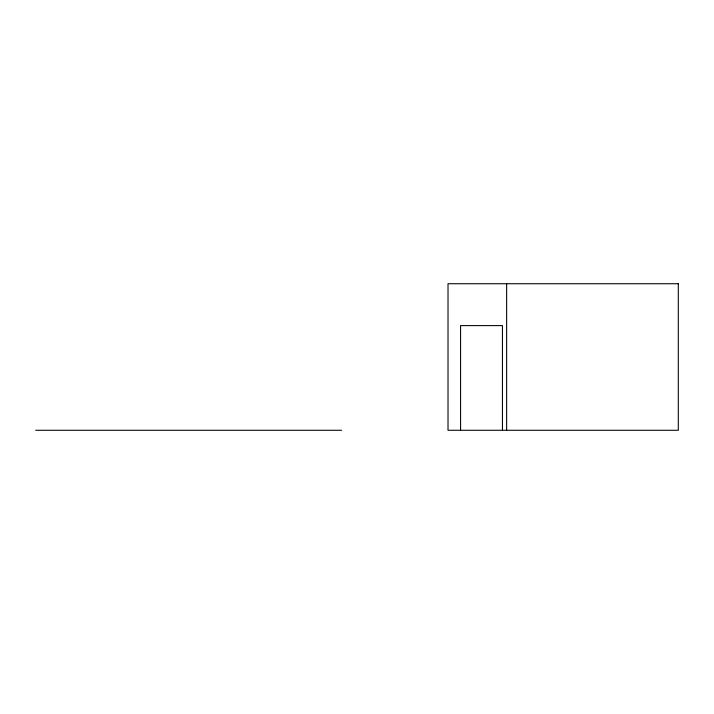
<?xml version="1.0" encoding="UTF-8"?>
<svg xmlns="http://www.w3.org/2000/svg" width="714" height="714" viewBox="0 0 714 714"><rect width="100%" height="100%" fill="white"/><g stroke="black" fill="none" stroke-linecap="round" stroke-linejoin="round"><path stroke-width="1.07" d="M35.7 430.274L341.595 430.274M506.637 283.726L506.637 430.274M502.451 430.274L502.451 325.602L460.575 325.602L460.575 430.274M678.3 283.726L448.017 283.726L448.017 430.274L678.3 430.274L678.3 283.726"/></g></svg>
